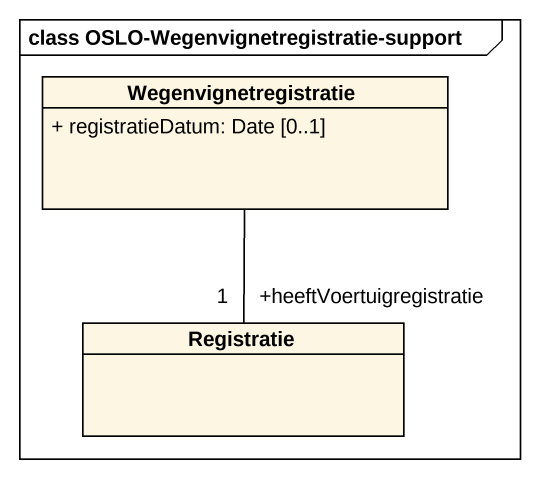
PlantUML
@startuml
mainframe class OSLO-Wegenvignetregistratie-support
hide circle
hide empty members
skinparam classAttributeIconSize 0
class Wegenvignetregistratie {
  + registratieDatum: Date [0..1]
}
class Registratie
Wegenvignetregistratie -- "+heeftVoertuigregistratie\n1" Registratie
@enduml
